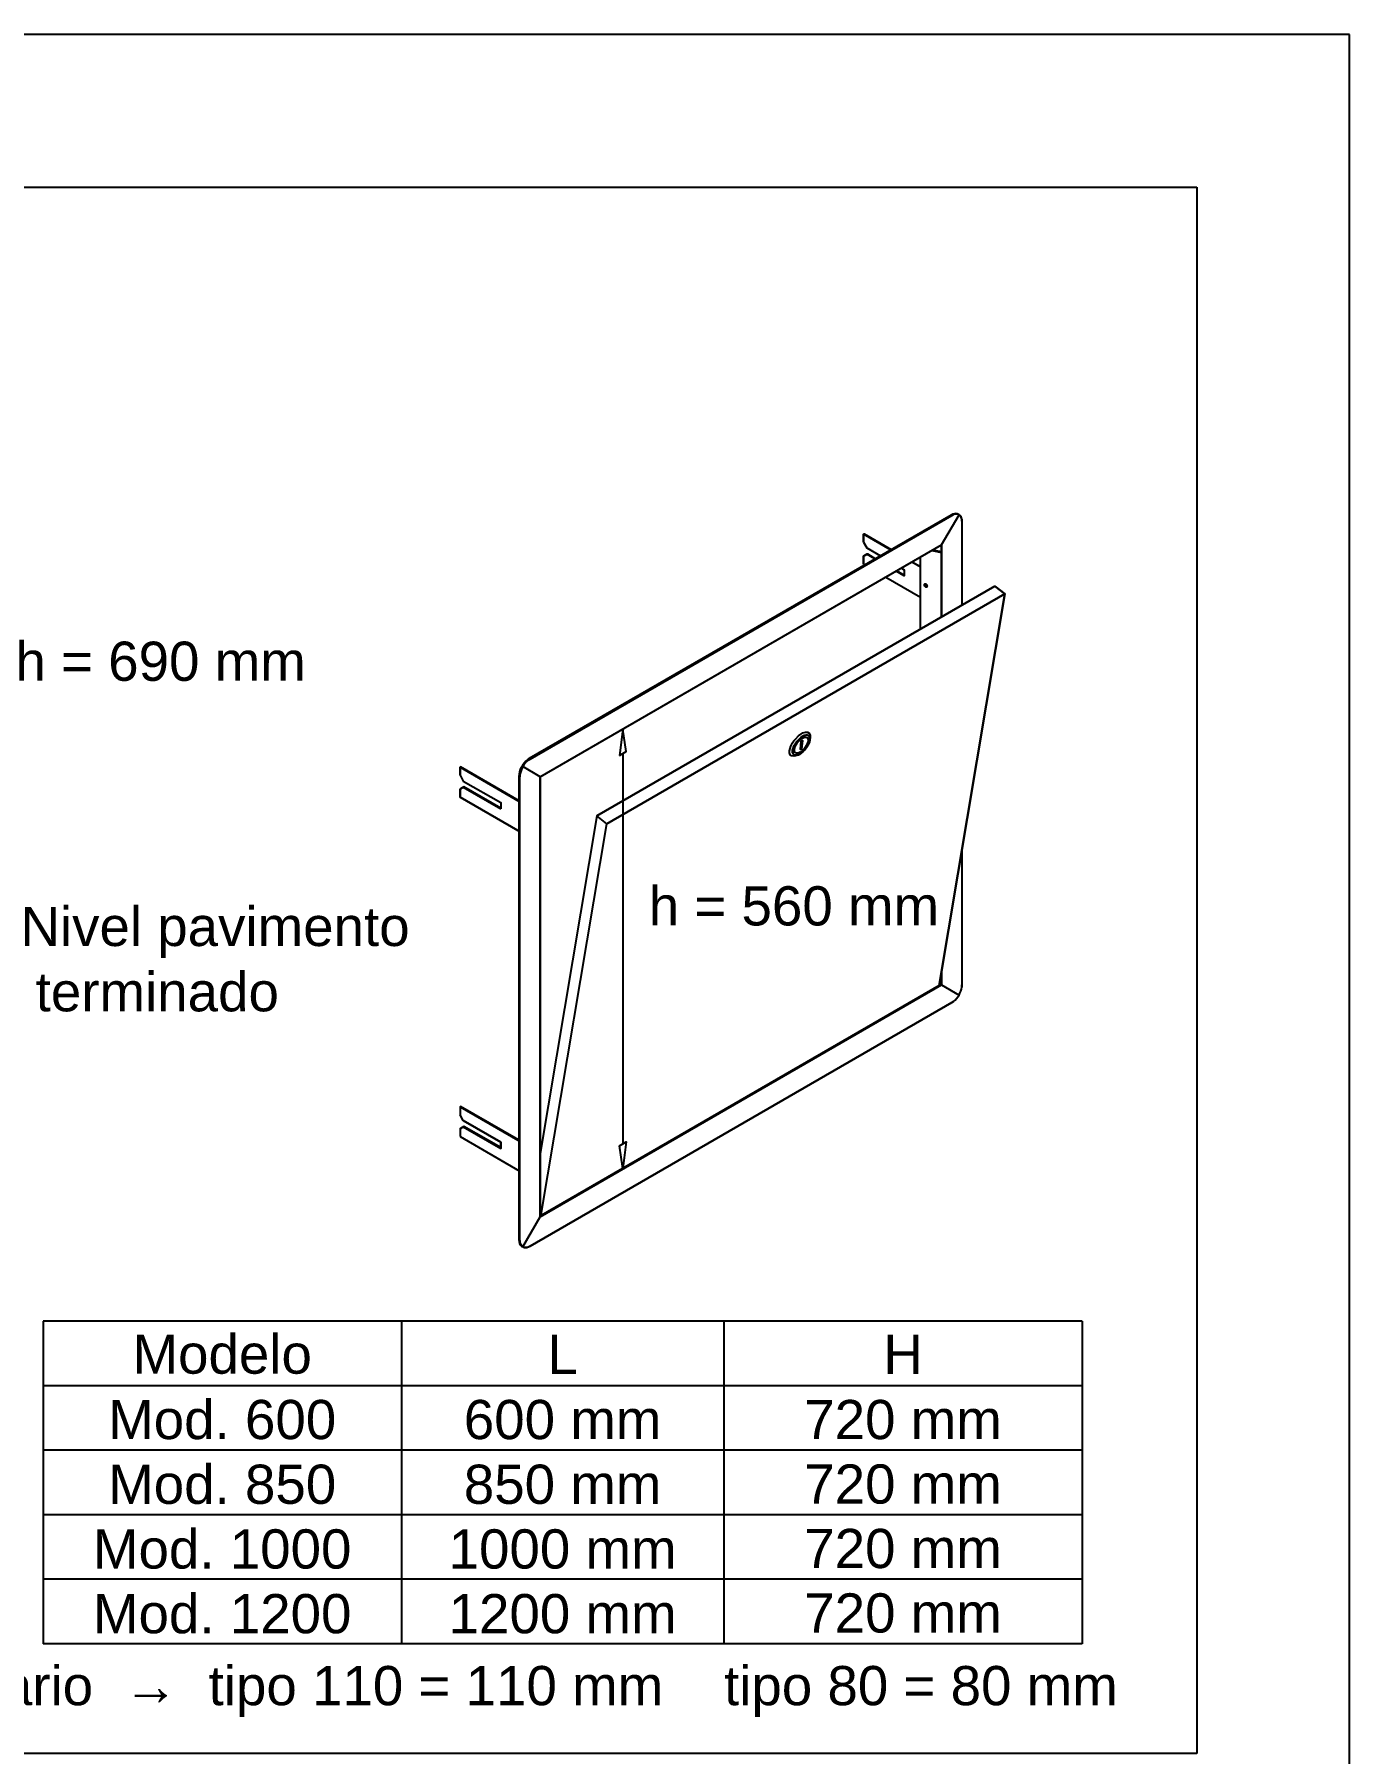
# Model space of a CAD drawing. Header units: millimetres. Extents: x 441156 to 441876, y 4514765 to 4515211.
# Drawn here: x 441494.216 to 441497.661, y 4515043.953 to 4515048.453 of the extents above; entities that cross this region are included whole.
import ezdxf
from ezdxf.enums import TextEntityAlignment as Align

# ---------------------------------------------------------------- set-up
doc = ezdxf.new("R2010")
doc.units = ezdxf.units.MM
doc.layers.add('01_cartela', color=6, linetype='Continuous', plot=False)
doc.layers.add('01_textos', color=7, linetype='Continuous')
doc.layers.add('Cassette', color=7, linetype='Continuous')
doc.styles.add('NIEVES2', font='sanss___.ttf')

msp = doc.modelspace()

# ---------------------------------------------------------------- linework, layer by layer
at = {"layer": '01_cartela', "color": 3}
msp.add_lwpolyline([(441467.02291656, 4515048.45299148), (441467.02291656, 4515026.91796746), (441497.66090462, 4515026.91796746), (441497.66090462, 4515048.45299148)], close=True, dxfattribs=at)
at = {"layer": 'Cassette'}
for p, q in [((441492.01090462, 4515048.05299148), (441497.26090462, 4515048.05299148)), ((441497.26090462, 4515048.05299148), (441497.26090462, 4515043.95291847)), ((441497.26090462, 4515043.95291847), (441492.01090462, 4515043.95291847))]:
    msp.add_line(p, q, dxfattribs=at)
at = {"layer": 'Cassette', "color": 254}
for p, q in [((441495.17752767, 4515045.08443975), (441495.17752767, 4515044.24068975)), ((441496.02213894, 4515045.08443975), (441496.02213894, 4515044.24068975)), ((441496.96050021, 4515045.08443975), (441496.96050021, 4515044.24068975))]:
    msp.add_line(p, q, dxfattribs=at)
for points in [[(441495.49548486, 4515045.27905684), (441495.49212302, 4515045.28092453), (441495.48950825, 4515045.28391283), (441495.48764057, 4515045.28764821), (441495.48651995, 4515045.29213066), (441495.48577288, 4515045.2973602), (441495.48577288, 4515046.51098481), (441495.48651995, 4515046.51658788), (441495.48764057, 4515046.52256449), (441495.48950825, 4515046.52854109), (441495.49212302, 4515046.5345177), (441495.49548486, 4515046.54012077), (441495.49922024, 4515046.5453503), (441495.50370269, 4515046.55020629), (441495.50818515, 4515046.55394167), (441495.5126676, 4515046.55730351), (441496.61721916, 4515047.1949327), (441496.62170161, 4515047.19717392), (441496.62581053, 4515047.19829454), (441496.62991944, 4515047.19866807), (441496.63365482, 4515047.197921), (441496.63701666, 4515047.19642685)], [(441496.63701666, 4515047.19642685), (441496.63365482, 4515047.197921), (441496.62991944, 4515047.19866807), (441496.62581053, 4515047.19829454), (441496.62170161, 4515047.19717392), (441496.61721916, 4515047.1949327), (441495.5126676, 4515046.55730351)], [(441495.51453529, 4515046.5561829), (441496.61908685, 4515047.19381208)], [(441495.51453529, 4515046.5561829), (441496.61908685, 4515047.19381208)], [(441496.59219212, 4515047.11686328), (441496.63813728, 4515047.19567977)], [(441496.61908685, 4515047.19381208), (441496.6235693, 4515047.19605331)], [(441496.6235693, 4515047.19605331), (441496.61908685, 4515047.19381208)], [(441496.6452345, 4515047.18372656), (441496.64265388, 4515047.19123292), (441496.63790148, 4515047.19590389), (441496.6313993, 4515047.19756789), (441496.6235693, 4515047.19605331)], [(441496.45883909, 4515047.10341591), (441496.38749335, 4515047.14450508), (441496.38936104, 4515047.14562569), (441496.46033324, 4515047.10453653)], [(441496.38749335, 4515047.1239605), (441496.38749335, 4515047.14450508), (441496.38936104, 4515047.14562569)], [(441496.45883909, 4515047.10341591), (441496.38749335, 4515047.14450508), (441496.38749335, 4515047.1239605)], [(441496.38936104, 4515047.14562569), (441496.46033324, 4515047.10453653)], [(441496.6452345, 4515047.18372656), (441496.64560804, 4515047.17849703)], [(441496.64560804, 4515047.17849703), (441496.6452345, 4515047.18372656)], [(441496.64560804, 4515047.17849703), (441496.64560804, 4515046.95960382)], [(441496.64560804, 4515047.17849703), (441496.64560804, 4515046.95960382)], [(441496.59219212, 4515045.96487241), (441495.54105648, 4515045.35787333), (441495.54105648, 4515046.5098642), (441496.59219212, 4515047.11686328)], [(441495.54105648, 4515046.5098642), (441496.59219212, 4515047.11686328), (441496.59219212, 4515046.92860018)], [(441496.38749335, 4515047.1239605), (441496.39645826, 4515047.10864544), (441496.43194436, 4515047.08810086)], [(441496.38749335, 4515047.1239605), (441496.39645826, 4515047.10864544)], [(441496.39645826, 4515047.10864544), (441496.43194436, 4515047.08810086)], [(441496.566418, 4515047.10192176), (441496.59219212, 4515047.09706577)], [(441496.566418, 4515047.10192176), (441496.59069797, 4515047.09743931)], [(441496.59219212, 4515047.09818638), (441496.56828569, 4515047.10304237)], [(441496.56828569, 4515047.10304237), (441496.59219212, 4515047.09818638), (441496.59219212, 4515046.92860018)], [(441496.59219212, 4515046.92860018), (441496.59219212, 4515047.11686328)], [(441496.38749335, 4515047.08698025), (441496.39645826, 4515047.09220978), (441496.39832595, 4515047.09295685)], [(441496.38749335, 4515047.08698025), (441496.38936104, 4515047.08810086), (441496.39832595, 4515047.09295685)], [(441496.39645826, 4515047.09220978), (441496.38749335, 4515047.08698025)], [(441496.38749335, 4515047.06643566), (441496.38749335, 4515047.08698025), (441496.38936104, 4515047.08810086)], [(441496.38749335, 4515047.08698025), (441496.38749335, 4515047.06643566)], [(441496.38749335, 4515047.06643566), (441496.39085519, 4515047.06419443)], [(441496.38749335, 4515047.06643566), (441496.39085519, 4515047.06419443)], [(441496.38936104, 4515047.08810086), (441496.39832595, 4515047.09295685), (441496.41961761, 4515047.0806301)], [(441496.41774992, 4515047.07988303), (441496.39645826, 4515047.09220978), (441496.39832595, 4515047.09295685), (441496.41961761, 4515047.0806301)], [(441496.41774992, 4515047.07988303), (441496.39645826, 4515047.09220978)], [(441496.48722797, 4515047.0559766), (441496.49432519, 4515047.05186768), (441496.49432519, 4515047.03543202), (441496.47303353, 4515047.04775877)], [(441496.48722797, 4515047.0559766), (441496.49432519, 4515047.05186768)], [(441496.53728205, 4515047.05821783), (441496.5141227, 4515047.07166519)], [(441496.53728205, 4515047.05821783), (441496.5141227, 4515047.07166519)], [(441496.51561685, 4515047.07241227), (441496.53728205, 4515047.06008552)], [(441496.51561685, 4515047.07241227), (441496.53728205, 4515047.06008552)], [(441496.53728205, 4515046.89684946), (441496.53728205, 4515047.08473902)], [(441496.53728205, 4515046.89684946), (441496.53728205, 4515047.08473902)], [(441496.59219212, 4515046.92860018), (441496.59219212, 4515047.09818638)], [(441496.73152175, 4515047.00891082), (441495.68935103, 4515046.40751482), (441495.54105648, 4515045.52335062)], [(441495.54404479, 4515045.36384994), (441495.71549868, 4515046.38697023), (441496.7576694, 4515046.98836624), (441496.73152175, 4515047.00891082)], [(441495.71549868, 4515046.38697023), (441495.68935103, 4515046.40751482), (441496.73152175, 4515047.00891082)], [(441496.4461388, 4515047.03244371), (441496.53728205, 4515046.98014841)], [(441496.4461388, 4515047.03244371), (441496.53728205, 4515046.98014841)], [(441496.49432519, 4515047.05186768), (441496.49432519, 4515047.03543202), (441496.47303353, 4515047.04775877)], [(441496.47490122, 4515047.04887938), (441496.49432519, 4515047.03767324)], [(441496.47490122, 4515047.04887938), (441496.49432519, 4515047.03767324)], [(441496.54736757, 4515047.0126462), (441496.54774111, 4515047.01376682), (441496.54848818, 4515047.01488743), (441496.5496088, 4515047.01488743), (441496.55110295, 4515047.01451389), (441496.55222356, 4515047.01339328), (441496.55334418, 4515047.01189913), (441496.55409125, 4515047.01003144), (441496.55446479, 4515047.00853729), (441496.55409125, 4515047.00704314), (441496.55334418, 4515047.00629606), (441496.55222356, 4515047.00592252), (441496.55110295, 4515047.00629606), (441496.5496088, 4515047.00741667), (441496.54848818, 4515047.00891082), (441496.54774111, 4515047.01077851), (441496.54736757, 4515047.0126462), (441496.54736757, 4515047.0126462)], [(441496.54923526, 4515047.01152559), (441496.5496088, 4515047.01227267), (441496.54998234, 4515047.0126462), (441496.55110295, 4515047.0126462), (441496.55185002, 4515047.01189913), (441496.5525971, 4515047.01077851), (441496.5525971, 4515047.00853729), (441496.55185002, 4515047.00816375), (441496.55110295, 4515047.00853729), (441496.54998234, 4515047.00928436), (441496.54923526, 4515047.01152559), (441496.54923526, 4515047.01152559)], [(441496.73152175, 4515047.00891082), (441496.7576694, 4515046.98836624), (441496.58621551, 4515045.96337826)], [(441495.54404479, 4515045.36160871), (441496.58621551, 4515045.96337826), (441496.7576694, 4515046.98836624), (441495.71549868, 4515046.38697023)], [(441496.22463083, 4515046.6133342), (441496.22873975, 4515046.61594896), (441496.23247513, 4515046.61781665), (441496.2362105, 4515046.61893726), (441496.23919881, 4515046.6193108), (441496.24218711, 4515046.61856373), (441496.24442834, 4515046.61744311), (441496.24629603, 4515046.61557542), (441496.2470431, 4515046.61258712), (441496.24741664, 4515046.60922528), (441496.2470431, 4515046.6054899), (441496.24629603, 4515046.60138098), (441496.24442834, 4515046.59689853), (441496.23784473, 4515046.5851531), (441496.22873975, 4515046.57523333), (441496.22463083, 4515046.57187149), (441496.22089545, 4515046.56925672), (441496.2116714, 4515046.56596726), (441496.20692367, 4515046.56646832), (441496.20333917, 4515046.56963026), (441496.20221856, 4515046.57224503), (441496.20184502, 4515046.57560687), (441496.20221856, 4515046.57971578), (441496.20221856, 4515046.57971578)], [(441496.23247513, 4515046.61781665), (441496.22873975, 4515046.61594896), (441496.22463083, 4515046.6133342), (441496.21325193, 4515046.60200199), (441496.20483332, 4515046.58830716), (441496.20333917, 4515046.5838247), (441496.20221856, 4515046.57971578), (441496.20184502, 4515046.57560687), (441496.20221856, 4515046.57224503), (441496.20392487, 4515046.56875741), (441496.20639051, 4515046.56669099), (441496.20957171, 4515046.56590743), (441496.21342469, 4515046.56626842), (441496.21716007, 4515046.56738903), (441496.22089545, 4515046.56925672), (441496.23293971, 4515046.57938427), (441496.24218711, 4515046.59204254), (441496.24442834, 4515046.59689853), (441496.24629603, 4515046.60138098), (441496.2470431, 4515046.6054899), (441496.2470431, 4515046.6054899)], [(441496.20221856, 4515046.59876622), (441496.2055804, 4515046.60399575), (441496.20931578, 4515046.6084782), (441496.21722778, 4515046.61691461), (441496.22929072, 4515046.6247341), (441496.23549553, 4515046.62682406), (441496.24107817, 4515046.62685364), (441496.24548533, 4515046.62418748), (441496.24816372, 4515046.61819019), (441496.24816372, 4515046.61408127), (441496.24779018, 4515046.60997235)], [(441496.20707455, 4515046.58233055), (441496.20782162, 4515046.58606593), (441496.20931578, 4515046.59017485), (441496.211557, 4515046.59428376), (441496.21417177, 4515046.59839268), (441496.21753361, 4515046.60212806), (441496.22089545, 4515046.6054899), (441496.22425729, 4515046.6084782), (441496.22799267, 4515046.61109297), (441496.23135451, 4515046.61258712), (441496.23434282, 4515046.61370773), (441496.23733112, 4515046.61370773), (441496.23957235, 4515046.61296066), (441496.24144004, 4515046.61146651), (441496.24218711, 4515046.60922528), (441496.24293419, 4515046.60623698), (441496.24256065, 4515046.60287513), (441496.24144004, 4515046.59913976), (441496.23994588, 4515046.59503084), (441496.23770466, 4515046.59092192), (441496.23508989, 4515046.586813), (441496.23210159, 4515046.58307763), (441496.22873975, 4515046.57934225), (441496.22500437, 4515046.57635394), (441496.22164253, 4515046.57411272), (441496.21828069, 4515046.57224503), (441496.21491884, 4515046.57149795), (441496.21230408, 4515046.57149795), (441496.21006285, 4515046.57224503), (441496.20819516, 4515046.57373918), (441496.20707455, 4515046.57598041), (441496.20670101, 4515046.57896871), (441496.20707455, 4515046.58233055), (441496.20707455, 4515046.58233055)], [(441496.20707455, 4515046.59278961), (441496.21483713, 4515046.60395372), (441496.22463083, 4515046.6133342)], [(441496.22500437, 4515046.60287513), (441496.22836621, 4515046.60436929), (441496.22575144, 4515046.58233055), (441496.22276314, 4515046.58120994), (441496.22500437, 4515046.60287513), (441496.22500437, 4515046.60287513)], [(441496.24629603, 4515046.61557542), (441496.24326541, 4515046.61814145), (441496.23988752, 4515046.61918707), (441496.23247513, 4515046.61781665)], [(441496.2470431, 4515046.6054899), (441496.24741664, 4515046.60922528), (441496.2470431, 4515046.61258712), (441496.24629603, 4515046.61557542)], [(441496.2055804, 4515046.56365366), (441496.1996066, 4515046.56445585), (441496.19597726, 4515046.56744244), (441496.19431352, 4515046.57203364), (441496.19423652, 4515046.57764965), (441496.19732725, 4515046.58963701), (441496.20221856, 4515046.59876622)], [(441496.20221856, 4515046.57971578), (441496.20333917, 4515046.5838247), (441496.20483332, 4515046.58830716), (441496.20707455, 4515046.59278961)], [(441496.21342469, 4515046.56589488), (441496.20931578, 4515046.56440073), (441496.2055804, 4515046.56365366)], [(441495.48577288, 4515046.44710983), (441495.33262234, 4515046.53563831), (441495.33112819, 4515046.5345177), (441495.48577288, 4515046.44524214)], [(441495.33262234, 4515046.53563831), (441495.33112819, 4515046.5345177), (441495.33112819, 4515046.51397312), (441495.33971956, 4515046.49865806), (441495.43796003, 4515046.44225384), (441495.43796003, 4515046.42544463)], [(441495.33112819, 4515046.5345177), (441495.48577288, 4515046.44524214)], [(441495.33112819, 4515046.51397312), (441495.33112819, 4515046.5345177)], [(441495.33112819, 4515046.51397312), (441495.33971956, 4515046.49865806)], [(441495.48577288, 4515046.44710983), (441495.33262234, 4515046.53563831)], [(441495.48651995, 4515046.51658788), (441495.48577288, 4515046.51098481)], [(441495.48764057, 4515046.5098642), (441495.4880141, 4515046.51546727)], [(441495.4880141, 4515046.51546727), (441495.48764057, 4515046.5098642)], [(441495.54105648, 4515046.5098642), (441495.49548486, 4515046.53638539)], [(441495.5126676, 4515046.55730351), (441495.50818515, 4515046.55394167)], [(441495.5096793, 4515046.55319459), (441495.51453529, 4515046.5561829)], [(441495.51453529, 4515046.5561829), (441495.5096793, 4515046.55319459)], [(441495.34158725, 4515046.48334301), (441495.33262234, 4515046.47811348), (441495.33112819, 4515046.47699286)], [(441495.34158725, 4515046.48334301), (441495.33971956, 4515046.4822224), (441495.33112819, 4515046.47699286), (441495.33262234, 4515046.47811348)], [(441495.33971956, 4515046.4822224), (441495.33112819, 4515046.47699286)], [(441495.33112819, 4515046.47699286), (441495.33112819, 4515046.45644828), (441495.48241103, 4515046.36904041), (441495.48577288, 4515046.36717272), (441495.48241103, 4515046.36904041), (441495.33112819, 4515046.45644828)], [(441495.33112819, 4515046.45644828), (441495.33112819, 4515046.47699286)], [(441495.33262234, 4515046.47811348), (441495.34158725, 4515046.48334301), (441495.43796003, 4515046.42768586)], [(441495.33971956, 4515046.49865806), (441495.43796003, 4515046.44225384), (441495.43796003, 4515046.42544463)], [(441495.43796003, 4515046.42768586), (441495.34158725, 4515046.48334301), (441495.33971956, 4515046.4822224), (441495.43796003, 4515046.42544463)], [(441495.33971956, 4515046.4822224), (441495.43796003, 4515046.42544463)], [(441495.48577288, 4515046.51098481), (441495.48577288, 4515045.2973602)], [(441495.48764057, 4515045.29623958), (441495.48764057, 4515046.5098642)], [(441495.48764057, 4515045.29623958), (441495.48764057, 4515046.5098642)], [(441495.54105648, 4515046.5098642), (441495.54105648, 4515045.35787333), (441496.59219212, 4515045.96487241)], [(441495.71549868, 4515046.38697023), (441495.68935103, 4515046.40751482), (441495.54105648, 4515045.52335062)], [(441496.64560804, 4515046.31973341), (441496.64560804, 4515045.96487241)], [(441496.64560804, 4515046.31973341), (441496.64560804, 4515045.96487241)], [(441496.59219212, 4515046.00035851), (441496.59219212, 4515045.96487241), (441496.63813728, 4515045.93835122)], [(441496.58621551, 4515045.96337826), (441495.54404479, 4515045.36160871)], [(441496.64560804, 4515045.96487241), (441496.6452345, 4515045.95926934)], [(441496.6452345, 4515045.95926934), (441496.64560804, 4515045.96487241)], [(441496.61908685, 4515045.91855371), (441495.51453529, 4515045.28092453)], [(441495.51453529, 4515045.28092453), (441496.61908685, 4515045.91855371)], [(441496.6235693, 4515045.92154202), (441496.61908685, 4515045.91855371)], [(441496.61908685, 4515045.91855371), (441496.6235693, 4515045.92154202)], [(441495.33262234, 4515045.64699166), (441495.33112819, 4515045.64587105), (441495.33112819, 4515045.62532647)], [(441495.48427872, 4515045.5595838), (441495.33262234, 4515045.64699166), (441495.33112819, 4515045.64587105), (441495.48241103, 4515045.55846318)], [(441495.48241103, 4515045.55846318), (441495.33112819, 4515045.64587105), (441495.33112819, 4515045.62532647)], [(441495.43796003, 4515045.53903921), (441495.34158725, 4515045.59469636), (441495.33971956, 4515045.59357574), (441495.43796003, 4515045.53679799), (441495.43796003, 4515045.55323365), (441495.33971956, 4515045.61001141), (441495.33112819, 4515045.62532647)], [(441495.33971956, 4515045.61001141), (441495.33112819, 4515045.62532647)], [(441495.48577288, 4515045.55846318), (441495.48427872, 4515045.5595838), (441495.33262234, 4515045.64699166)], [(441495.34158725, 4515045.59469636), (441495.33262234, 4515045.58946683), (441495.33112819, 4515045.58834621)], [(441495.34158725, 4515045.59469636), (441495.33971956, 4515045.59357574), (441495.33112819, 4515045.58834621)], [(441495.33112819, 4515045.58834621), (441495.33971956, 4515045.59357574)], [(441495.33262234, 4515045.58946683), (441495.33112819, 4515045.58834621), (441495.33112819, 4515045.56780163)], [(441495.33112819, 4515045.58834621), (441495.33112819, 4515045.56780163)], [(441495.33262234, 4515045.58946683), (441495.34158725, 4515045.59469636), (441495.43796003, 4515045.53903921)], [(441495.33971956, 4515045.61001141), (441495.43796003, 4515045.55323365)], [(441495.43796003, 4515045.55323365), (441495.43796003, 4515045.53679799), (441495.33971956, 4515045.59357574)], [(441495.33112819, 4515045.56780163), (441495.48577288, 4515045.47815254)], [(441495.33112819, 4515045.56780163), (441495.48577288, 4515045.47815254)], [(441495.48577288, 4515045.55622196), (441495.48241103, 4515045.55846318), (441495.48577288, 4515045.55622196), (441495.48577288, 4515045.55622196)], [(441495.48427872, 4515045.5595838), (441495.48577288, 4515045.55846318)], [(441495.49548486, 4515045.27905684), (441495.54105648, 4515045.35787333)], [(441495.55711861, 4515045.36721178), (441495.5589863, 4515045.3683324), (441495.55711861, 4515045.36721178), (441495.55711861, 4515045.36721178)], [(441495.48577288, 4515045.2973602), (441495.48651995, 4515045.29213066), (441495.48764057, 4515045.28764821), (441495.48950825, 4515045.28391283), (441495.49212302, 4515045.28092453), (441495.49548486, 4515045.27905684)], [(441495.4880141, 4515045.29101005), (441495.48764057, 4515045.29623958)], [(441495.48764057, 4515045.29623958), (441495.4880141, 4515045.29101005)], [(441495.5096793, 4515045.2786833), (441495.50202177, 4515045.27725802), (441495.4956156, 4515045.27907085), (441495.49082498, 4515045.28377159), (441495.4880141, 4515045.29101005)], [(441495.4880141, 4515045.29101005), (441495.49184637, 4515045.28234631), (441495.49795955, 4515045.27796891), (441495.50573031, 4515045.2775907), (441495.51453529, 4515045.28092453)], [(441495.51453529, 4515045.28092453), (441495.5096793, 4515045.2786833)], [(441494.23916641, 4515045.08443975), (441494.23916641, 4515044.24068975)], [(441496.96050021, 4515045.08443975), (441494.23916641, 4515045.08443975)], [(441496.96050021, 4515044.91568974), (441494.23916641, 4515044.91568974)], [(441496.96050021, 4515044.74693974), (441494.23916641, 4515044.74693974)], [(441496.96050021, 4515044.57818975), (441494.23916641, 4515044.57818975)], [(441496.96050021, 4515044.40943975), (441494.23916641, 4515044.40943975)], [(441496.96050021, 4515044.24068975), (441494.23916641, 4515044.24068975)]]:
    msp.add_lwpolyline(points, dxfattribs=at)
at = {"layer": 'Cassette', "color": 5}
for points in [[(441495.74858552, 4515046.56568708), (441495.7661418, 4515046.57614614), (441495.75717689, 4515046.63466721), (441495.74858552, 4515046.56568708)], [(441495.75717689, 4515046.57091661), (441495.75717689, 4515045.54929047)], [(441495.74858552, 4515045.54406094), (441495.7661418, 4515045.55414646), (441495.75717689, 4515045.48466721), (441495.74858552, 4515045.54406094)]]:
    msp.add_lwpolyline(points, dxfattribs=at)
at = {"layer": 'Cassette', "color": 254}
for centre, radius, start, end in [((441496.63059896, 4515047.18289177), 0.0149212, 3.26453731, 118.10694048), ((441495.54314858, 4515046.50884395), 0.05706353, 127.78575807, 172.21313224), ((441495.55214907, 4515046.50362638), 0.06527395, 130.58978187, 169.53958424), ((441495.55172293, 4515046.50395527), 0.06474057, 130.49278178, 169.75734492), ((441496.58701168, 4515045.96738195), 0.0586324, 308.57256349, 352.06763217), ((441496.58528786, 4515045.96841122), 0.0606397, 309.24097274, 351.32917807)]:
    msp.add_arc(centre, radius, start, end, dxfattribs=at)

# ---------------------------------------------------------------- texts
at = {"layer": '01_textos', "style": 'NIEVES2'}
msp.add_text('P = profundidad armario  →  tipo 110 = 110 mm    tipo 80 = 80 mm', height=0.1025611647, dxfattribs=at).set_placement((441494.94157818, 4515044.11816752), align=Align.MIDDLE)
for s, insert, char_height, width, attachment_point in [('h = 690 mm', (441494.16688294, 4515046.86349032), 0.102561165, 5.9438764329, 1), ('h = 560 mm', (441495.82538735, 4515046.22312646), 0.102561165, 5.9438764329, 1), ('Nivel pavimento\\P terminado', (441494.18008333, 4515046.16934435), 0.1025611647, 5.9438764329, 1), ('Modelo', (441494.70834704, 4515044.99787751), 0.102561165, 0.8427362669, 5), ('L', (441495.59983331, 4515044.99787751), 0.10256116, 0.8427362669, 5), ('H ', (441496.49131957, 4515044.99787751), 0.102561165, 0.8427362669, 5), ('Mod. 600', (441494.70834704, 4515044.82662805), 0.102561165, 0.969556324, 5), ('600 mm', (441495.59983331, 4515044.82662805), 0.102561165, 0.8427362669, 5), ('720 mm', (441496.49131957, 4515044.82662805), 0.102561165, 0.8427362669, 5), ('Mod. 850', (441494.70834704, 4515044.65725359), 0.102561165, 0.8427362669, 5), ('850 mm', (441495.59983331, 4515044.65725359), 0.102561165, 0.8427362669, 5), ('720 mm', (441496.49131957, 4515044.65787805), 0.102561165, 0.8427362669, 5), ('Mod. 1000', (441494.70834704, 4515044.48787912), 0.102561165, 0.8427362669, 5), ('1000 mm', (441495.59983331, 4515044.48787912), 0.102561165, 0.8427362669, 5), ('720 mm', (441496.49131957, 4515044.48912805), 0.102561165, 0.8427362669, 5), ('Mod. 1200', (441494.70834704, 4515044.31850466), 0.102561165, 0.8427362669, 5), ('1200 mm', (441495.59983331, 4515044.31850466), 0.102561165, 0.8427362669, 5), ('720 mm', (441496.49131957, 4515044.32037805), 0.102561165, 0.8427362669, 5)]:
    msp.add_mtext(s, dxfattribs=dict(at, insert=insert, char_height=char_height, width=width, attachment_point=attachment_point))

doc.saveas('drawing.dxf')
